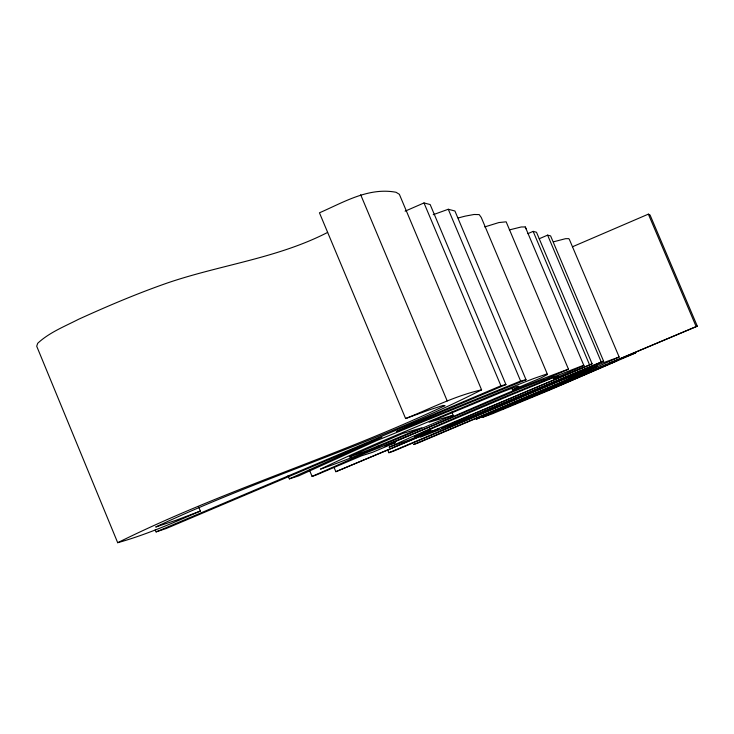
<?xml version="1.0" encoding="UTF-8"?>
<svg xmlns="http://www.w3.org/2000/svg" width="734" height="734" viewBox="0 0 734 734"><rect width="100%" height="100%" fill="white"/><g stroke="black" fill="none" stroke-linecap="round" stroke-linejoin="round"><path stroke-width="1.1" d="M327.621 232.412C277.287 258.331 220.402 264.855 167.361 282.985C137.148 293.517 107.659 306.06 78.538 319.299C64.555 326.492 49.371 332.429 37.709 343.283L36.7 346.209L117.697 542.701C223.705 490.009 338.053 456.209 445.033 405.618L443.079 405.471L429.151 409.957L405.608 418.554L319.446 212.805C343.631 202.309 368.496 187.069 396.021 192.271L399.369 194.317L481.587 389.855C376.56 443.391 262.313 476.779 155.709 527.012L176.206 520.204L200.354 511.048L198.611 506.827M484.743 226.925L498.872 222.558L506.148 221.824L568.474 369.174L543.408 380.056L544.536 379.35L518.626 389.396L384.836 445.96L395.351 442.666L372.597 452.291L361.532 455.823L315.84 475.155L312.069 476.394L309.427 470.044M511.653 387.855L512.534 389.956L518.846 386.57L518.002 386.185L514.717 387.231L501.276 392.351L429.188 422.206L453.162 415.27L451.841 412.123M458.199 218.007A97.182 8.322 -22.7 0 1 465.429 216.09L474.017 214.493L479.192 214.594L481.256 217.457L547.491 374.478L540.885 377.964L512.534 389.956M553.519 241.807L565.529 238.688L568.841 238.642L569.501 239.734L619.166 357.036L580.961 374.092L417.655 443.162L413.526 444.529L560.281 382.524L597.476 366.138L559.317 381.175L393.507 451.181L388.873 452.722L387.552 449.566M553.262 376.514L554.152 378.616L558.895 376.166L551.353 378.45L510.965 394.993L435.73 426.904L414.499 436.565L430.895 430.619L430.014 428.518M312.069 476.394L358.798 455.75L379.139 447.749C442.363 422.756 504.753 392.029 568.474 369.174M509.341 229.916L521.241 226.971L525.26 226.953L583.915 365.642L554.152 378.616M288.049 475.687L289.361 478.862L381.9 437.134L166.223 528.517L156.103 531.902L155.232 529.792M405.104 211.181L423.995 202.942L430.161 204.547L505.946 384.579L415.114 423.068L396.36 431.684L520.626 381.047L526.03 379.744L454.924 210.997L448.263 209.263L433.198 214.704M200.354 511.048C173.334 522.755 146.094 534.811 117.697 542.701M527.902 233.641L533.15 231.375L536.481 232.238L592.118 363.844L469.687 415.664L441.648 428.17L471.806 416.297L603.559 361.091L550.61 235.917L547.61 235.137L539.206 238.761M572.593 246.725L648.361 214.144L650.067 215.044L697.3 326.153L609.642 363.156L635.745 352.852L549.096 390.304L492.019 413.93L482.779 417.251L499.762 409.59L476.091 419.252L697.3 326.153M430.895 430.619L409.04 440.024L389.066 447.217C453.043 417.985 518.048 390.561 583.695 365.238L583.915 365.642M405.608 418.554C430.665 408.508 455.098 395.764 481.587 389.855M156.103 531.902L500.937 385.79L505.946 384.579M453.162 415.27C409.003 433.344 365.55 453.52 320.464 469.136C375.524 442.703 432.592 420.417 488.816 396.525A97.484 1.78 -22.8 0 1 533.875 378.487L546.472 374.101L547.491 374.478M334.089 467.494L335.842 471.705L592.118 363.844M603.559 361.091L453.548 424.344L420.252 437.18L438.904 428.592L335.842 471.705M388.873 452.722L564.363 378.652L602.449 363.018L619.166 357.036M526.03 379.744L376.946 440.51L298.573 475.916L289.361 478.862M525.26 226.953L526.122 228.87M648.361 214.144L696.052 326.336M547.61 235.137L601.128 361.678M533.15 231.375L589.42 364.495M448.263 209.263L520.626 381.047M423.995 202.942L500.937 385.79M360.669 194.73L447.199 400.911M378.258 445.648L379.139 447.749M351.008 457.163L351.889 459.282M616.725 360.844L563.051 384.102L501.111 409.508L581.255 375.212L616.725 360.844M352.586 455.254L349.274 456.869L365.092 451.373L421.912 427.775L402.232 433.629L352.586 455.254"/></g></svg>
